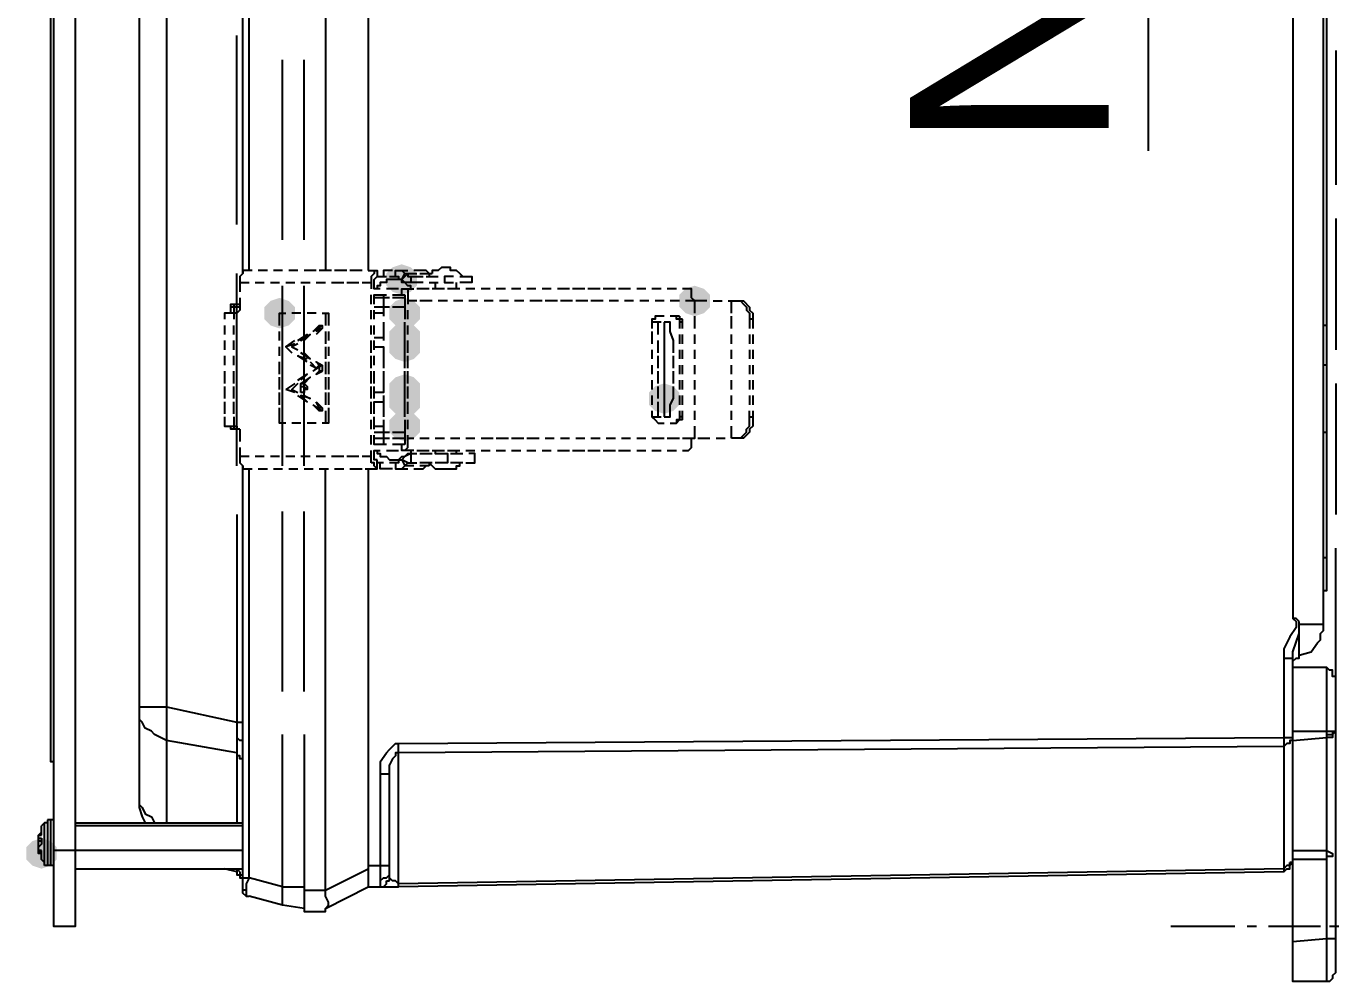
# Model space of a CAD drawing. Header units: feet. Extents: x -159 to 1687, y -48 to 1556.
# Drawn here: x 1214.61 to 1222.53, y 1059.46 to 1065.19 of the extents above; entities that cross this region are included whole.
import ezdxf

# ---------------------------------------------------------------- set-up
doc = ezdxf.new("R2010")
doc.units = ezdxf.units.FT
doc.header["$MEASUREMENT"] = 0
for name, color, linetype in [('G-ANNO-TEXT', 1, 'Continuous'), ('PDF8_LP_OBJ-Hidden', 7, 'Continuous'), ('PDF8_LP_OBJ-Misc', 7, 'Continuous')]:
    doc.layers.add(name, color=color, linetype=linetype)
doc.styles.add('NEI-A', font='arial.ttf')

msp = doc.modelspace()

# ---------------------------------------------------------------- hatches: boundary and pattern name
at = {"layer": 'PDF8_LP_OBJ-Hidden', "transparency": 33554559}
for points in [[(1216.87863, 1063.74947), (1216.93386, 1063.73106), (1216.97067, 1063.69424), (1216.97067, 1063.6206), (1216.93386, 1063.58378), (1216.87863, 1063.56537), (1216.8234, 1063.58378), (1216.78658, 1063.6206), (1216.78658, 1063.69424), (1216.8234, 1063.73106)], [(1218.64593, 1063.6206), (1218.70116, 1063.60219), (1218.73798, 1063.56537), (1218.73798, 1063.49173), (1218.70116, 1063.45492), (1218.64593, 1063.43651), (1218.5907, 1063.45492), (1218.55389, 1063.49173), (1218.55389, 1063.56537), (1218.5907, 1063.60219)], [(1216.14225, 1063.54696), (1216.19748, 1063.52855), (1216.2343, 1063.49173), (1216.2343, 1063.4181), (1216.19748, 1063.38128), (1216.14225, 1063.36287), (1216.08702, 1063.38128), (1216.0502, 1063.4181), (1216.0502, 1063.49173), (1216.08702, 1063.52855)], [(1216.89704, 1063.54696), (1216.95227, 1063.52855), (1216.98908, 1063.49173), (1216.98908, 1063.4181), (1216.95227, 1063.38128), (1216.89704, 1063.36287), (1216.84181, 1063.38128), (1216.80499, 1063.4181), (1216.80499, 1063.49173), (1216.84181, 1063.52855)], [(1216.89704, 1063.39969), (1216.95227, 1063.38128), (1216.98908, 1063.34446), (1216.98908, 1063.27082), (1216.95227, 1063.234), (1216.89704, 1063.21559), (1216.84181, 1063.234), (1216.80499, 1063.27082), (1216.80499, 1063.34446), (1216.84181, 1063.38128)], [(1216.89704, 1063.34446), (1216.95227, 1063.32605), (1216.98908, 1063.28923), (1216.98908, 1063.21559), (1216.95227, 1063.17877), (1216.89704, 1063.16036), (1216.84181, 1063.17877), (1216.80499, 1063.21559), (1216.80499, 1063.28923), (1216.84181, 1063.32605)], [(1216.89704, 1063.08673), (1216.95227, 1063.06832), (1216.98908, 1063.0315), (1216.98908, 1062.95786), (1216.95227, 1062.92104), (1216.89704, 1062.90263), (1216.84181, 1062.92104), (1216.80499, 1062.95786), (1216.80499, 1063.0315), (1216.84181, 1063.06832)], [(1216.89704, 1063.01309), (1216.95227, 1062.99468), (1216.98908, 1062.95786), (1216.98908, 1062.88422), (1216.95227, 1062.8474), (1216.89704, 1062.82899), (1216.84181, 1062.8474), (1216.80499, 1062.88422), (1216.80499, 1062.95786), (1216.84181, 1062.99468)], [(1218.46184, 1063.0315), (1218.51707, 1063.01309), (1218.55389, 1062.97627), (1218.55389, 1062.90263), (1218.51707, 1062.86581), (1218.46184, 1062.8474), (1218.40661, 1062.86581), (1218.36979, 1062.90263), (1218.36979, 1062.97627), (1218.40661, 1063.01309)], [(1216.89704, 1062.86581), (1216.95227, 1062.8474), (1216.98908, 1062.81059), (1216.98908, 1062.73695), (1216.95227, 1062.70013), (1216.89704, 1062.68172), (1216.84181, 1062.70013), (1216.80499, 1062.73695), (1216.80499, 1062.81059), (1216.84181, 1062.8474)]]:
    msp.add_hatch(color=256, dxfattribs=at).paths.add_polyline_path(points)
at = {"layer": 'PDF8_LP_OBJ-Misc', "transparency": 33554559}
msp.add_hatch(color=256, dxfattribs=at).paths.add_polyline_path([(1214.70632, 1060.28849), (1214.76154, 1060.27008), (1214.79836, 1060.23327), (1214.79836, 1060.15963), (1214.76154, 1060.12281), (1214.70632, 1060.1044), (1214.65109, 1060.12281), (1214.61427, 1060.15963), (1214.61427, 1060.23327), (1214.65109, 1060.27008)])

# ---------------------------------------------------------------- linework, layer by layer
at = {"layer": 'PDF8_LP_OBJ-Hidden', "lineweight": 25}
for p, q in [((1216.89704, 1063.56537), (1216.89704, 1063.4181)), ((1218.71957, 1063.52855), (1218.5907, 1063.52855)), ((1218.46184, 1063.39969), (1218.46184, 1062.82899)), ((1218.55389, 1063.43651), (1218.55389, 1063.36287)), ((1218.57229, 1063.36287), (1218.57229, 1063.4181)), ((1216.89704, 1062.81059), (1216.89704, 1062.66331)), ((1216.69453, 1062.55285), (1216.69453, 1062.62649)), ((1216.93386, 1062.62649), (1216.93386, 1062.55285))]:
    msp.add_line(p, q, dxfattribs=at)
for points in [[(1215.97657, 1063.71265), (1215.92134, 1063.71265), (1215.92134, 1063.69424), (1215.90293, 1063.67583), (1215.90293, 1063.58378)], [(1216.06861, 1063.71265), (1216.01338, 1063.71265)], [(1216.16066, 1063.71265), (1216.10543, 1063.71265)], [(1216.25271, 1063.71265), (1216.19748, 1063.71265)], [(1216.36316, 1063.71265), (1216.28953, 1063.71265)], [(1216.45521, 1063.71265), (1216.38157, 1063.71265)], [(1216.54726, 1063.71265), (1216.47362, 1063.71265)], [(1216.6393, 1063.71265), (1216.56567, 1063.71265)], [(1216.67612, 1063.71265), (1216.73135, 1063.71265), (1216.73135, 1063.67583), (1216.78658, 1063.67583)], [(1216.71294, 1063.71265), (1216.71294, 1063.69424), (1216.69453, 1063.67583), (1216.69453, 1063.60219)], [(1216.8234, 1063.71265), (1216.76817, 1063.71265), (1216.76817, 1063.67583)], [(1216.84181, 1063.67583), (1216.84181, 1063.71265), (1216.91545, 1063.71265)], [(1216.87863, 1063.71265), (1216.89704, 1063.69424), (1216.97067, 1063.69424)], [(1216.87863, 1063.65742), (1216.89704, 1063.69424)], [(1216.89704, 1063.63901), (1216.87863, 1063.65742), (1216.91545, 1063.69424), (1216.91545, 1063.67583), (1217.00749, 1063.67583)], [(1217.04431, 1063.69424), (1217.0259, 1063.71265), (1216.95227, 1063.71265)], [(1216.98908, 1063.69424), (1217.06272, 1063.69424)], [(1217.04431, 1063.69424), (1217.04431, 1063.67583)], [(1217.24682, 1063.67583), (1217.22841, 1063.69424), (1217.21, 1063.71265), (1217.17318, 1063.71265), (1217.17318, 1063.73106), (1217.11795, 1063.73106), (1217.09954, 1063.71265), (1217.06272, 1063.71265), (1217.06272, 1063.69424)], [(1215.90293, 1063.63901), (1215.95816, 1063.63901)], [(1215.99497, 1063.63901), (1216.0502, 1063.63901)], [(1216.08702, 1063.63901), (1216.14225, 1063.63901)], [(1216.17907, 1063.63901), (1216.2343, 1063.63901)], [(1216.27112, 1063.63901), (1216.32634, 1063.63901)], [(1216.36316, 1063.63901), (1216.41839, 1063.63901)], [(1216.45521, 1063.63901), (1216.52885, 1063.63901)], [(1216.54726, 1063.63901), (1216.6209, 1063.63901)], [(1216.6393, 1063.63901), (1216.69453, 1063.63901)], [(1216.74976, 1063.60219), (1216.71294, 1063.60219), (1216.71294, 1063.65742), (1216.73135, 1063.67583)], [(1217.00749, 1063.63901), (1216.87863, 1063.63901), (1216.87863, 1063.65742), (1216.78658, 1063.65742), (1216.78658, 1063.63901), (1216.74976, 1063.63901), (1216.74976, 1063.6206), (1216.73135, 1063.6206), (1216.73135, 1063.60219)], [(1216.86022, 1063.60219), (1216.78658, 1063.60219)], [(1216.80499, 1063.67583), (1216.86022, 1063.67583), (1216.86022, 1063.65742)], [(1216.87863, 1063.56537), (1216.87863, 1063.60219), (1216.95227, 1063.60219)], [(1216.93386, 1063.60219), (1216.93386, 1063.6206), (1216.91545, 1063.6206), (1216.89704, 1063.63901)], [(1216.91545, 1063.60219), (1216.91545, 1063.51014)], [(1216.93386, 1063.67583), (1216.93386, 1063.63901)], [(1217.04431, 1063.60219), (1216.97067, 1063.60219)], [(1217.0259, 1063.67583), (1217.09954, 1063.67583)], [(1217.04431, 1063.63901), (1217.09954, 1063.63901)], [(1217.13636, 1063.60219), (1217.06272, 1063.60219)], [(1217.08113, 1063.63901), (1217.08113, 1063.60219)], [(1217.19159, 1063.67583), (1217.13636, 1063.67583), (1217.13636, 1063.63901), (1217.19159, 1063.63901)], [(1217.22841, 1063.60219), (1217.15477, 1063.60219)], [(1217.21, 1063.60219), (1217.21, 1063.63901)], [(1217.22841, 1063.67583), (1217.30204, 1063.67583), (1217.30204, 1063.63901), (1217.22841, 1063.63901)], [(1217.32045, 1063.60219), (1217.26523, 1063.60219)], [(1217.4125, 1063.60219), (1217.35727, 1063.60219)], [(1217.50455, 1063.60219), (1217.44932, 1063.60219)], [(1217.59659, 1063.60219), (1217.54137, 1063.60219)], [(1217.68864, 1063.60219), (1217.63341, 1063.60219)], [(1217.78069, 1063.60219), (1217.72546, 1063.60219)], [(1217.89115, 1063.60219), (1217.81751, 1063.60219)], [(1217.98319, 1063.60219), (1217.90956, 1063.60219)], [(1218.07524, 1063.60219), (1218.0016, 1063.60219)], [(1218.16729, 1063.60219), (1218.09365, 1063.60219)], [(1218.25933, 1063.60219), (1218.1857, 1063.60219)], [(1218.35138, 1063.60219), (1218.29615, 1063.60219)], [(1218.44343, 1063.60219), (1218.3882, 1063.60219)], [(1218.53548, 1063.60219), (1218.48025, 1063.60219)], [(1218.64593, 1063.52855), (1218.62752, 1063.54696), (1218.62752, 1063.60219), (1218.57229, 1063.60219)], [(1215.90293, 1063.54696), (1215.90293, 1063.47332), (1215.88452, 1063.45492), (1215.81088, 1063.45492), (1215.81088, 1063.4181)], [(1216.69453, 1063.51014), (1216.69453, 1063.56537)], [(1216.71294, 1063.51014), (1216.71294, 1063.56537), (1216.78658, 1063.56537)], [(1216.80499, 1063.54696), (1216.71294, 1063.54696)], [(1216.76817, 1063.56537), (1216.76817, 1063.43651)], [(1216.8234, 1063.56537), (1216.89704, 1063.56537)], [(1216.89704, 1063.54696), (1216.8234, 1063.54696)], [(1216.97067, 1063.52855), (1216.91545, 1063.52855)], [(1217.06272, 1063.52855), (1216.98908, 1063.52855)], [(1217.15477, 1063.52855), (1217.09954, 1063.52855)], [(1217.24682, 1063.52855), (1217.19159, 1063.52855)], [(1217.33886, 1063.52855), (1217.28363, 1063.52855)], [(1217.43091, 1063.52855), (1217.37568, 1063.52855)], [(1217.52296, 1063.52855), (1217.46773, 1063.52855)], [(1217.615, 1063.52855), (1217.55978, 1063.52855)], [(1217.72546, 1063.52855), (1217.65182, 1063.52855)], [(1217.81751, 1063.52855), (1217.74387, 1063.52855)], [(1217.90956, 1063.52855), (1217.83592, 1063.52855)], [(1218.0016, 1063.52855), (1217.92796, 1063.52855)], [(1218.09365, 1063.52855), (1218.02001, 1063.52855)], [(1218.1857, 1063.52855), (1218.13047, 1063.52855)], [(1218.27774, 1063.52855), (1218.22252, 1063.52855)], [(1218.36979, 1063.52855), (1218.31456, 1063.52855)], [(1218.46184, 1063.52855), (1218.40661, 1063.52855)], [(1218.55389, 1063.52855), (1218.49866, 1063.52855)], [(1218.64593, 1063.45492), (1218.64593, 1063.52855)], [(1218.75639, 1063.52855), (1218.81162, 1063.52855)], [(1218.84844, 1063.52855), (1218.94048, 1063.52855), (1218.9773, 1063.49173), (1218.9773, 1063.47332), (1218.99571, 1063.45492), (1218.99571, 1063.36287)], [(1218.86685, 1063.45492), (1218.86685, 1063.52855)], [(1218.92207, 1063.52855), (1218.94048, 1063.51014), (1218.95889, 1063.49173), (1218.95889, 1063.47332), (1218.9773, 1063.45492), (1218.9773, 1063.36287)], [(1215.8477, 1063.45492), (1215.8477, 1063.51014), (1215.90293, 1063.51014)], [(1215.90293, 1063.49173), (1215.8477, 1063.49173)], [(1215.86611, 1063.51014), (1215.86611, 1063.4181)], [(1216.14225, 1063.38128), (1216.14225, 1063.45492), (1216.17907, 1063.45492)], [(1216.27112, 1063.45492), (1216.21589, 1063.45492)], [(1216.36316, 1063.45492), (1216.30794, 1063.45492)], [(1216.39998, 1063.45492), (1216.4368, 1063.45492), (1216.4368, 1063.38128)], [(1216.41839, 1063.45492), (1216.41839, 1063.38128)], [(1216.69453, 1063.4181), (1216.69453, 1063.47332)], [(1216.80499, 1063.49173), (1216.71294, 1063.49173)], [(1216.71294, 1063.4181), (1216.71294, 1063.47332)], [(1216.76817, 1063.45492), (1216.71294, 1063.45492)], [(1216.89704, 1063.49173), (1216.8234, 1063.49173)], [(1216.91545, 1063.4181), (1216.91545, 1063.47332)], [(1215.81088, 1063.38128), (1215.81088, 1063.32605)], [(1215.86611, 1063.32605), (1215.86611, 1063.38128)], [(1216.34475, 1063.34446), (1216.39998, 1063.38128), (1216.39998, 1063.36287), (1216.36316, 1063.32605)], [(1216.34475, 1063.34446), (1216.38157, 1063.38128), (1216.38157, 1063.36287)], [(1216.38157, 1063.38128), (1216.39998, 1063.38128)], [(1216.69453, 1063.32605), (1216.69453, 1063.38128)], [(1216.71294, 1063.32605), (1216.71294, 1063.38128)], [(1216.76817, 1063.39969), (1216.76817, 1063.28923)], [(1216.89704, 1063.12355), (1216.89704, 1063.39969)], [(1216.91545, 1063.32605), (1216.91545, 1063.38128)], [(1218.46184, 1063.43651), (1218.40661, 1063.43651), (1218.40661, 1063.4181), (1218.3882, 1063.4181), (1218.3882, 1063.36287)], [(1218.44343, 1063.39969), (1218.3882, 1063.39969)], [(1218.42502, 1063.32605), (1218.42502, 1063.39969)], [(1218.51707, 1063.21559), (1218.51707, 1063.28923), (1218.49866, 1063.34446), (1218.49866, 1063.39969), (1218.46184, 1063.39969)], [(1218.55389, 1063.43651), (1218.49866, 1063.43651)], [(1218.57229, 1063.4181), (1218.53548, 1063.4181), (1218.53548, 1063.43651)], [(1218.57229, 1063.39969), (1218.55389, 1063.39969)], [(1218.64593, 1063.36287), (1218.64593, 1063.43651)], [(1218.86685, 1063.36287), (1218.86685, 1063.43651)], [(1218.99571, 1063.4181), (1218.9773, 1063.4181)], [(1215.81088, 1063.28923), (1215.81088, 1063.234)], [(1215.86611, 1063.234), (1215.86611, 1063.28923)], [(1216.14225, 1063.28923), (1216.14225, 1063.34446)], [(1216.17907, 1063.25241), (1216.2343, 1063.28923)], [(1216.25271, 1063.28923), (1216.30794, 1063.32605), (1216.27112, 1063.28923), (1216.32634, 1063.32605), (1216.28953, 1063.28923)], [(1216.41839, 1063.34446), (1216.41839, 1063.27082)], [(1216.4368, 1063.34446), (1216.4368, 1063.28923)], [(1216.69453, 1063.21559), (1216.69453, 1063.28923)], [(1216.71294, 1063.30764), (1216.76817, 1063.30764)], [(1216.71294, 1063.234), (1216.71294, 1063.28923)], [(1216.91545, 1063.21559), (1216.91545, 1063.28923)], [(1218.3882, 1063.34446), (1218.3882, 1063.27082)], [(1218.42502, 1063.21559), (1218.42502, 1063.28923)], [(1218.55389, 1063.32605), (1218.55389, 1063.27082)], [(1218.57229, 1063.27082), (1218.57229, 1063.32605)], [(1218.64593, 1063.27082), (1218.64593, 1063.32605)], [(1218.86685, 1063.27082), (1218.86685, 1063.32605)], [(1218.9773, 1063.32605), (1218.9773, 1063.27082)], [(1218.99571, 1063.32605), (1218.99571, 1063.27082)], [(1216.14225, 1063.19718), (1216.14225, 1063.25241)], [(1216.2343, 1063.27082), (1216.17907, 1063.25241), (1216.21589, 1063.21559)], [(1216.25271, 1063.27082), (1216.21589, 1063.25241), (1216.25271, 1063.234)], [(1216.28953, 1063.21559), (1216.32634, 1063.17877), (1216.27112, 1063.21559)], [(1216.41839, 1063.25241), (1216.41839, 1063.17877)], [(1216.4368, 1063.25241), (1216.4368, 1063.19718)], [(1216.71294, 1063.25241), (1216.76817, 1063.25241), (1216.76817, 1063.12355)], [(1218.3882, 1063.234), (1218.3882, 1063.17877)], [(1218.55389, 1063.234), (1218.55389, 1063.17877)], [(1218.57229, 1063.17877), (1218.57229, 1063.234)], [(1218.64593, 1063.17877), (1218.64593, 1063.234)], [(1218.86685, 1063.17877), (1218.86685, 1063.234)], [(1218.9773, 1063.234), (1218.9773, 1063.17877)], [(1218.99571, 1063.234), (1218.99571, 1063.17877)], [(1215.81088, 1063.19718), (1215.81088, 1063.14195)], [(1215.86611, 1063.14195), (1215.86611, 1063.19718)], [(1216.14225, 1063.08673), (1216.14225, 1063.16036)], [(1216.30794, 1063.16036), (1216.25271, 1063.19718), (1216.30794, 1063.17877)], [(1216.38157, 1063.14195), (1216.36316, 1063.16036), (1216.39998, 1063.14195), (1216.36316, 1063.12355), (1216.32634, 1063.14195)], [(1216.32634, 1063.16036), (1216.36316, 1063.12355)], [(1216.34475, 1063.10514), (1216.39998, 1063.14195), (1216.39998, 1063.10514)], [(1216.34475, 1063.10514), (1216.38157, 1063.14195), (1216.38157, 1063.10514), (1216.36316, 1063.08673), (1216.39998, 1063.10514), (1216.38157, 1063.10514)], [(1216.38157, 1063.14195), (1216.36316, 1063.12355)], [(1216.38157, 1063.14195), (1216.39998, 1063.14195)], [(1216.41839, 1063.16036), (1216.41839, 1063.08673)], [(1216.4368, 1063.16036), (1216.4368, 1063.08673)], [(1216.69453, 1063.12355), (1216.69453, 1063.19718)], [(1216.71294, 1063.14195), (1216.71294, 1063.19718)], [(1216.91545, 1063.12355), (1216.91545, 1063.19718)], [(1218.3882, 1063.14195), (1218.3882, 1063.08673)], [(1218.42502, 1063.12355), (1218.42502, 1063.19718)], [(1218.51707, 1063.12355), (1218.51707, 1063.19718)], [(1218.55389, 1063.14195), (1218.55389, 1063.08673)], [(1218.57229, 1063.08673), (1218.57229, 1063.14195)], [(1218.64593, 1063.08673), (1218.64593, 1063.14195)], [(1218.86685, 1063.08673), (1218.86685, 1063.14195)], [(1218.9773, 1063.14195), (1218.9773, 1063.08673)], [(1218.99571, 1063.14195), (1218.99571, 1063.08673)], [(1215.81088, 1063.10514), (1215.81088, 1063.0315)], [(1215.86611, 1063.0315), (1215.86611, 1063.10514)], [(1216.14225, 1062.99468), (1216.14225, 1063.06832)], [(1216.25271, 1063.04991), (1216.30794, 1063.08673), (1216.27112, 1063.04991)], [(1216.28953, 1063.0315), (1216.32634, 1063.06832), (1216.27112, 1063.0315)], [(1216.41839, 1063.06832), (1216.41839, 1062.99468)], [(1216.4368, 1063.06832), (1216.4368, 1062.99468)], [(1216.69453, 1063.0315), (1216.69453, 1063.10514)], [(1216.76817, 1063.10514), (1216.76817, 1062.97627), (1216.71294, 1062.97627)], [(1216.71294, 1063.0315), (1216.71294, 1063.10514)], [(1216.89704, 1062.82899), (1216.89704, 1063.10514)], [(1216.91545, 1063.0315), (1216.91545, 1063.10514)], [(1218.3882, 1063.04991), (1218.3882, 1062.99468)], [(1218.42502, 1063.0315), (1218.42502, 1063.10514)], [(1218.51707, 1063.0315), (1218.51707, 1063.10514)], [(1218.55389, 1063.04991), (1218.55389, 1062.99468)], [(1218.57229, 1062.99468), (1218.57229, 1063.04991)], [(1218.64593, 1062.99468), (1218.64593, 1063.04991)], [(1218.86685, 1062.99468), (1218.86685, 1063.04991)], [(1218.9773, 1063.04991), (1218.9773, 1062.99468)], [(1218.99571, 1063.04991), (1218.99571, 1062.99468)], [(1215.81088, 1063.01309), (1215.81088, 1062.93945)], [(1215.86611, 1062.93945), (1215.86611, 1063.01309)], [(1216.14225, 1062.90263), (1216.14225, 1062.97627)], [(1216.2343, 1063.0315), (1216.17907, 1062.99468)], [(1216.2343, 1062.97627), (1216.17907, 1062.99468)], [(1216.25271, 1063.0315), (1216.21589, 1062.99468), (1216.25271, 1062.97627)], [(1216.27112, 1062.97627), (1216.27112, 1063.0315), (1216.28953, 1063.0315), (1216.30794, 1063.01309), (1216.30794, 1062.99468)], [(1216.27112, 1063.01309), (1216.28953, 1063.01309), (1216.30794, 1062.99468), (1216.28953, 1062.99468), (1216.28953, 1062.97627), (1216.27112, 1062.97627)], [(1216.41839, 1062.97627), (1216.41839, 1062.90263)], [(1216.4368, 1062.97627), (1216.4368, 1062.90263)], [(1216.69453, 1062.93945), (1216.69453, 1063.01309)], [(1216.71294, 1062.93945), (1216.71294, 1063.01309)], [(1216.91545, 1062.93945), (1216.91545, 1063.01309)], [(1218.42502, 1062.93945), (1218.42502, 1063.01309)], [(1218.46184, 1062.82899), (1218.49866, 1062.82899), (1218.49866, 1062.90263), (1218.51707, 1062.93945), (1218.51707, 1063.01309)], [(1215.81088, 1062.92104), (1215.81088, 1062.8474)], [(1215.86611, 1062.8474), (1215.86611, 1062.92104)], [(1216.28953, 1062.95786), (1216.32634, 1062.93945), (1216.27112, 1062.95786), (1216.30794, 1062.92104), (1216.25271, 1062.95786)], [(1216.38157, 1062.88422), (1216.38157, 1062.86581), (1216.34475, 1062.90263)], [(1216.39998, 1062.88422), (1216.39998, 1062.86581), (1216.34475, 1062.90263)], [(1216.69453, 1062.8474), (1216.69453, 1062.92104)], [(1216.71294, 1062.8474), (1216.71294, 1062.92104), (1216.76817, 1062.92104)], [(1216.76817, 1062.95786), (1216.76817, 1062.82899)], [(1216.91545, 1062.8474), (1216.91545, 1062.92104)], [(1218.3882, 1062.95786), (1218.3882, 1062.90263)], [(1218.42502, 1062.82899), (1218.42502, 1062.92104)], [(1218.55389, 1062.95786), (1218.55389, 1062.90263)], [(1218.57229, 1062.90263), (1218.57229, 1062.95786)], [(1218.64593, 1062.90263), (1218.64593, 1062.95786)], [(1218.86685, 1062.90263), (1218.86685, 1062.95786)], [(1218.9773, 1062.95786), (1218.9773, 1062.90263)], [(1218.99571, 1062.95786), (1218.99571, 1062.90263)], [(1215.81088, 1062.82899), (1215.81088, 1062.77377), (1215.88452, 1062.77377), (1215.88452, 1062.75536)], [(1215.86611, 1062.82899), (1215.86611, 1062.75536)], [(1216.17907, 1062.79218), (1216.14225, 1062.79218), (1216.14225, 1062.88422)], [(1216.39998, 1062.86581), (1216.38157, 1062.86581)], [(1216.4368, 1062.88422), (1216.4368, 1062.79218), (1216.39998, 1062.79218)], [(1216.41839, 1062.86581), (1216.41839, 1062.79218)], [(1216.69453, 1062.75536), (1216.69453, 1062.81059)], [(1216.71294, 1062.75536), (1216.71294, 1062.82899)], [(1216.76817, 1062.81059), (1216.76817, 1062.66331)], [(1216.91545, 1062.75536), (1216.91545, 1062.81059)], [(1218.3882, 1062.86581), (1218.3882, 1062.82899), (1218.40661, 1062.81059), (1218.42502, 1062.79218), (1218.46184, 1062.79218)], [(1218.3882, 1062.82899), (1218.44343, 1062.82899)], [(1218.49866, 1062.79218), (1218.53548, 1062.79218), (1218.55389, 1062.81059)], [(1218.57229, 1062.81059), (1218.53548, 1062.81059), (1218.53548, 1062.79218)], [(1218.55389, 1062.86581), (1218.55389, 1062.81059)], [(1218.57229, 1062.82899), (1218.55389, 1062.82899)], [(1218.57229, 1062.81059), (1218.57229, 1062.86581)], [(1218.64593, 1062.81059), (1218.64593, 1062.86581)], [(1218.86685, 1062.81059), (1218.86685, 1062.86581)], [(1218.99571, 1062.86581), (1218.99571, 1062.77377), (1218.9773, 1062.75536), (1218.9773, 1062.73695), (1218.94048, 1062.70013), (1218.86685, 1062.70013)], [(1218.92207, 1062.70013), (1218.94048, 1062.71854), (1218.95889, 1062.73695), (1218.95889, 1062.75536), (1218.9773, 1062.77377), (1218.9773, 1062.86581)], [(1218.9773, 1062.82899), (1218.99571, 1062.82899)], [(1215.90293, 1062.75536), (1215.8477, 1062.75536), (1215.8477, 1062.77377)], [(1215.90293, 1062.75536), (1215.90293, 1062.68172)], [(1216.27112, 1062.79218), (1216.21589, 1062.79218)], [(1216.36316, 1062.79218), (1216.30794, 1062.79218)], [(1216.71294, 1062.77377), (1216.76817, 1062.77377)], [(1216.71294, 1062.73695), (1216.80499, 1062.73695)], [(1216.8234, 1062.73695), (1216.89704, 1062.73695)], [(1218.57229, 1062.70013), (1218.64593, 1062.70013), (1218.64593, 1062.77377)], [(1218.86685, 1062.70013), (1218.86685, 1062.77377)], [(1216.69453, 1062.66331), (1216.69453, 1062.71854)], [(1216.78658, 1062.66331), (1216.71294, 1062.66331), (1216.71294, 1062.71854)], [(1216.71294, 1062.70013), (1216.80499, 1062.70013)], [(1216.8234, 1062.70013), (1216.89704, 1062.70013)], [(1216.89704, 1062.66331), (1216.8234, 1062.66331)], [(1216.95227, 1062.62649), (1216.87863, 1062.62649), (1216.87863, 1062.66331)], [(1216.89704, 1062.62649), (1216.91545, 1062.6449), (1216.91545, 1062.71854)], [(1216.91545, 1062.70013), (1216.95227, 1062.70013)], [(1216.98908, 1062.70013), (1217.04431, 1062.70013)], [(1217.08113, 1062.70013), (1217.13636, 1062.70013)], [(1217.17318, 1062.70013), (1217.22841, 1062.70013)], [(1217.26523, 1062.70013), (1217.32045, 1062.70013)], [(1217.35727, 1062.70013), (1217.43091, 1062.70013)], [(1217.44932, 1062.70013), (1217.52296, 1062.70013)], [(1217.54137, 1062.70013), (1217.615, 1062.70013)], [(1217.63341, 1062.70013), (1217.70705, 1062.70013)], [(1217.74387, 1062.70013), (1217.7991, 1062.70013)], [(1217.83592, 1062.70013), (1217.89115, 1062.70013)], [(1217.92796, 1062.70013), (1217.98319, 1062.70013)], [(1218.02001, 1062.70013), (1218.07524, 1062.70013)], [(1218.11206, 1062.70013), (1218.16729, 1062.70013)], [(1218.20411, 1062.70013), (1218.25933, 1062.70013)], [(1218.29615, 1062.70013), (1218.35138, 1062.70013)], [(1218.3882, 1062.70013), (1218.46184, 1062.70013)], [(1218.48025, 1062.70013), (1218.55389, 1062.70013)], [(1218.57229, 1062.62649), (1218.60911, 1062.62649), (1218.62752, 1062.6449), (1218.62752, 1062.70013)], [(1218.66434, 1062.70013), (1218.73798, 1062.70013)], [(1218.7748, 1062.70013), (1218.83003, 1062.70013)], [(1215.90293, 1062.6449), (1215.90293, 1062.55285), (1215.92134, 1062.53444), (1215.92134, 1062.51603), (1215.97657, 1062.51603)], [(1215.95816, 1062.58967), (1215.90293, 1062.58967)], [(1216.0502, 1062.58967), (1215.99497, 1062.58967)], [(1216.14225, 1062.58967), (1216.08702, 1062.58967)], [(1216.2343, 1062.58967), (1216.17907, 1062.58967)], [(1216.32634, 1062.58967), (1216.27112, 1062.58967)], [(1216.41839, 1062.58967), (1216.36316, 1062.58967)], [(1216.52885, 1062.58967), (1216.45521, 1062.58967)], [(1216.6209, 1062.58967), (1216.54726, 1062.58967)], [(1216.69453, 1062.58967), (1216.6393, 1062.58967)], [(1216.73135, 1062.57126), (1216.71294, 1062.57126), (1216.71294, 1062.62649), (1216.74976, 1062.62649)], [(1216.73135, 1062.62649), (1216.73135, 1062.60808), (1216.74976, 1062.60808), (1216.74976, 1062.58967), (1216.78658, 1062.58967), (1216.80499, 1062.57126), (1216.87863, 1062.57126)], [(1216.78658, 1062.62649), (1216.86022, 1062.62649)], [(1216.86022, 1062.57126), (1216.87863, 1062.58967), (1216.89704, 1062.58967), (1216.91545, 1062.60808), (1216.97067, 1062.60808)], [(1216.93386, 1062.60808), (1216.89704, 1062.58967), (1216.87863, 1062.57126)], [(1216.97067, 1062.62649), (1217.04431, 1062.62649)], [(1216.98908, 1062.60808), (1217.06272, 1062.60808)], [(1217.06272, 1062.62649), (1217.13636, 1062.62649)], [(1217.08113, 1062.62649), (1217.08113, 1062.60808), (1217.15477, 1062.60808), (1217.15477, 1062.55285), (1217.08113, 1062.55285)], [(1217.15477, 1062.62649), (1217.22841, 1062.62649)], [(1217.17318, 1062.60808), (1217.24682, 1062.60808)], [(1217.21, 1062.60808), (1217.21, 1062.62649)], [(1217.26523, 1062.62649), (1217.32045, 1062.62649)], [(1217.26523, 1062.55285), (1217.32045, 1062.55285), (1217.32045, 1062.60808), (1217.28363, 1062.60808)], [(1217.35727, 1062.62649), (1217.4125, 1062.62649)], [(1217.44932, 1062.62649), (1217.50455, 1062.62649)], [(1217.54137, 1062.62649), (1217.59659, 1062.62649)], [(1217.63341, 1062.62649), (1217.68864, 1062.62649)], [(1217.72546, 1062.62649), (1217.78069, 1062.62649)], [(1217.81751, 1062.62649), (1217.89115, 1062.62649)], [(1217.90956, 1062.62649), (1217.98319, 1062.62649)], [(1218.0016, 1062.62649), (1218.07524, 1062.62649)], [(1218.09365, 1062.62649), (1218.16729, 1062.62649)], [(1218.1857, 1062.62649), (1218.25933, 1062.62649)], [(1218.29615, 1062.62649), (1218.35138, 1062.62649)], [(1218.3882, 1062.62649), (1218.44343, 1062.62649)], [(1218.48025, 1062.62649), (1218.53548, 1062.62649)], [(1216.01338, 1062.51603), (1216.06861, 1062.51603)], [(1216.10543, 1062.51603), (1216.16066, 1062.51603)], [(1216.19748, 1062.51603), (1216.25271, 1062.51603)], [(1216.28953, 1062.51603), (1216.34475, 1062.51603)], [(1216.38157, 1062.51603), (1216.4368, 1062.51603)], [(1216.47362, 1062.51603), (1216.52885, 1062.51603)], [(1216.56567, 1062.51603), (1216.6393, 1062.51603)], [(1216.65771, 1062.51603), (1216.73135, 1062.51603), (1216.71294, 1062.53444), (1216.71294, 1062.55285), (1216.69453, 1062.55285)], [(1216.73135, 1062.51603), (1216.73135, 1062.57126)], [(1216.76817, 1062.55285), (1216.73135, 1062.55285)], [(1216.8234, 1062.51603), (1216.74976, 1062.51603), (1216.74976, 1062.55285)], [(1216.86022, 1062.57126), (1216.86022, 1062.55285), (1216.80499, 1062.55285)], [(1216.84181, 1062.55285), (1216.84181, 1062.51603), (1216.91545, 1062.51603)], [(1216.95227, 1062.53444), (1216.89704, 1062.53444), (1216.91545, 1062.55285), (1216.87863, 1062.57126), (1216.89704, 1062.53444), (1216.87863, 1062.51603)], [(1216.91545, 1062.55285), (1216.97067, 1062.55285)], [(1216.95227, 1062.51603), (1217.00749, 1062.51603), (1217.0259, 1062.53444)], [(1217.06272, 1062.55285), (1216.98908, 1062.55285)], [(1217.04431, 1062.53444), (1216.98908, 1062.53444)], [(1217.04431, 1062.55285), (1217.04431, 1062.53444)], [(1217.04431, 1062.55285), (1217.06272, 1062.53444), (1217.08113, 1062.51603), (1217.21, 1062.51603), (1217.21, 1062.53444), (1217.22841, 1062.53444), (1217.22841, 1062.55285)], [(1217.24682, 1062.55285), (1217.17318, 1062.55285)]]:
    msp.add_lwpolyline(points, dxfattribs=at)
for points in [[(1216.36316, 1063.34446), (1216.38157, 1063.36287), (1216.39998, 1063.36287)], [(1216.36316, 1062.92104), (1216.39998, 1062.88422), (1216.38157, 1062.88422)]]:
    msp.add_lwpolyline(points, close=True, dxfattribs=at)
at = {"layer": 'PDF8_LP_OBJ-Misc', "lineweight": 25}
for p, q in [((1215.4611, 1073.91147), (1215.4611, 1060.38054)), ((1215.88452, 1062.23989), (1215.88452, 1060.38054)), ((1216.16066, 1059.88349), (1216.16066, 1060.91441)), ((1216.74976, 1060.74873), (1216.74976, 1059.99394)), ((1216.80499, 1060.03076), (1216.80499, 1060.73032)), ((1214.70632, 1060.3069), (1214.70632, 1060.36213)), ((1214.70632, 1060.15963), (1214.70632, 1060.21486)), ((1214.77995, 1060.12281), (1214.72472, 1060.12281))]:
    msp.add_line(p, q, dxfattribs=at)
for points in [[(1218.99571, 1074.88717), (1214.96405, 1074.88717), (1214.94564, 1074.86876), (1214.92723, 1074.85035), (1214.90882, 1074.83194), (1214.90882, 1059.75462), (1214.77995, 1059.75462), (1214.77995, 1074.88717), (1214.79836, 1074.90558), (1214.79836, 1074.9424), (1214.83518, 1074.97922), (1214.872, 1074.99762), (1218.99571, 1074.99762), (1218.99571, 1074.88717)], [(1215.29542, 1073.83783), (1215.29542, 1060.47259), (1215.31383, 1060.41736), (1215.33224, 1060.38054)], [(1222.291, 1061.39306), (1222.36464, 1061.41147), (1222.40145, 1061.4667), (1222.41986, 1061.48511), (1222.41986, 1061.52193), (1222.43827, 1061.54033), (1222.43827, 1072.71486)], [(1222.25418, 1072.64122), (1222.25418, 1061.61397)], [(1215.92134, 1063.69424), (1215.92134, 1070.57936)], [(1215.95816, 1063.71265), (1215.95816, 1070.54254)], [(1216.41839, 1070.54254), (1216.41839, 1063.71265)], [(1216.67612, 1070.54254), (1216.67612, 1063.71265)], [(1222.43827, 1067.17362), (1222.45668, 1067.17362), (1222.45668, 1061.77966), (1222.43827, 1061.77966)], [(1214.77995, 1060.74873), (1214.76154, 1060.74873), (1214.76154, 1066.78702), (1214.77995, 1066.78702)], [(1215.88452, 1063.98879), (1215.88452, 1065.13017)], [(1222.51191, 1065.03813), (1222.51191, 1064.22811)], [(1216.16066, 1063.89674), (1216.16066, 1064.9829)], [(1216.28953, 1063.89674), (1216.28953, 1064.9829)], [(1222.51191, 1064.02561), (1222.51191, 1063.234)], [(1215.88452, 1062.53444), (1215.88452, 1063.69424)], [(1216.16066, 1062.53444), (1216.16066, 1063.6206)], [(1216.28953, 1062.53444), (1216.28953, 1063.6206)], [(1222.45668, 1063.38128), (1222.43827, 1063.38128)], [(1222.45668, 1063.14195), (1222.43827, 1063.14195)], [(1222.51191, 1063.0315), (1222.51191, 1062.23989)], [(1222.43827, 1062.73695), (1222.45668, 1062.73695)], [(1215.93975, 1059.93871), (1215.92134, 1059.95712), (1215.92134, 1062.53444)], [(1216.16066, 1059.99394), (1215.95816, 1060.04917), (1215.95816, 1062.51603)], [(1216.28953, 1060.91441), (1216.28953, 1059.84667), (1216.41839, 1059.84667), (1216.41839, 1059.86508), (1216.4368, 1059.88349), (1216.4368, 1059.9019), (1216.41839, 1059.93871), (1216.41839, 1062.51603)], [(1216.67612, 1062.51603), (1216.67612, 1059.99394), (1216.86022, 1059.99394), (1216.86022, 1060.85919)], [(1216.16066, 1061.17215), (1216.16066, 1062.2583)], [(1216.28953, 1061.17215), (1216.28953, 1062.2583)], [(1222.4935, 1059.46007), (1222.51191, 1059.47848), (1222.51191, 1062.03739)], [(1222.43827, 1061.98216), (1222.45668, 1061.98216)], [(1222.291, 1061.59556), (1222.27259, 1061.61397), (1222.25418, 1061.61397), (1222.27259, 1061.59556), (1222.27259, 1061.55874), (1222.23577, 1061.50352), (1222.19895, 1061.42988)], [(1222.25418, 1061.35624), (1222.27259, 1061.37465), (1222.291, 1061.37465), (1222.291, 1061.59556)], [(1222.43827, 1061.57715), (1222.291, 1061.57715)], [(1222.25418, 1061.41147), (1222.291, 1061.52193)], [(1222.19895, 1061.42988), (1222.19895, 1060.08599), (1222.21736, 1060.1044), (1222.23577, 1060.1044), (1222.23577, 1060.14122)], [(1222.4935, 1059.46007), (1222.4935, 1059.44166), (1222.47509, 1059.42325), (1222.25418, 1059.42325), (1222.25418, 1061.41147)], [(1222.19895, 1061.37465), (1222.25418, 1061.37465)], [(1222.25418, 1061.31942), (1222.45668, 1061.31942)], [(1222.51191, 1061.26419), (1222.4935, 1061.26419), (1222.4935, 1061.30101), (1222.47509, 1061.30101), (1222.45668, 1061.31942), (1222.45668, 1059.42325)], [(1215.29542, 1061.0801), (1215.4611, 1061.0801)], [(1215.4611, 1061.0801), (1215.88452, 1060.98805)], [(1215.4611, 1060.8776), (1215.38746, 1060.91441), (1215.36905, 1060.93282), (1215.33224, 1060.95123), (1215.31383, 1060.98805), (1215.29542, 1061.00646)], [(1215.88452, 1060.98805), (1215.92134, 1060.98805)], [(1222.25418, 1060.93282), (1222.51191, 1060.93282)], [(1222.4935, 1060.93282), (1222.4935, 1060.896), (1222.45668, 1060.896)], [(1222.45668, 1060.91441), (1222.4935, 1060.91441)], [(1222.51191, 1060.93282), (1222.4935, 1060.91441)], [(1215.88452, 1060.80396), (1215.4611, 1060.8776)], [(1215.92134, 1060.8776), (1215.90293, 1060.8776), (1215.88452, 1060.896)], [(1216.74976, 1060.74873), (1216.78658, 1060.80396), (1216.80499, 1060.82237), (1216.84181, 1060.85919), (1216.86022, 1060.85919), (1222.19895, 1060.896), (1222.25418, 1060.896)], [(1222.25418, 1060.8776), (1222.23577, 1060.8776), (1222.23577, 1060.85919), (1222.21736, 1060.85919), (1222.19895, 1060.84078), (1216.86022, 1060.80396), (1216.84181, 1060.80396), (1216.84181, 1060.78555), (1216.8234, 1060.76714), (1216.80499, 1060.73032)], [(1222.25418, 1060.8776), (1222.45668, 1060.896)], [(1215.92134, 1060.76714), (1215.90293, 1060.76714), (1215.90293, 1060.78555), (1215.88452, 1060.78555)], [(1216.80499, 1060.67509), (1216.74976, 1060.67509)], [(1215.29542, 1060.491), (1215.31383, 1060.47259), (1215.33224, 1060.43577), (1215.36905, 1060.41736), (1215.38746, 1060.38054)], [(1214.74313, 1060.38054), (1214.72472, 1060.38054), (1214.70632, 1060.36213)], [(1214.72472, 1060.12281), (1214.72472, 1060.38054)], [(1214.74313, 1060.39895), (1214.74313, 1060.12281)], [(1214.77995, 1060.39895), (1214.74313, 1060.39895)], [(1214.76154, 1060.12281), (1214.76154, 1060.39895)], [(1214.90882, 1060.38054), (1215.92134, 1060.38054)], [(1215.92134, 1060.36213), (1214.90882, 1060.36213)], [(1214.70632, 1060.32531), (1214.68791, 1060.3069), (1214.70632, 1060.3069)], [(1214.70632, 1060.19645), (1214.68791, 1060.19645), (1214.68791, 1060.3069)], [(1214.68791, 1060.28849), (1214.70632, 1060.28849)], [(1214.70632, 1060.28849), (1214.70632, 1060.25168), (1214.68791, 1060.23327)], [(1214.70632, 1060.27008), (1214.68791, 1060.27008)], [(1214.70632, 1060.21486), (1214.68791, 1060.21486)], [(1214.68791, 1060.21486), (1214.70632, 1060.19645)], [(1215.92134, 1060.21486), (1214.77995, 1060.21486)], [(1222.25418, 1060.21486), (1222.45668, 1060.21486), (1222.4935, 1060.19645), (1222.4935, 1060.17804), (1222.45668, 1060.17804)], [(1214.72472, 1060.14122), (1214.70632, 1060.15963)], [(1216.67612, 1060.12281), (1216.80499, 1060.12281)], [(1222.23577, 1060.12281), (1222.21736, 1060.12281), (1222.19895, 1060.1044), (1216.86022, 1060.01235), (1216.84181, 1060.03076), (1216.8234, 1060.03076), (1216.80499, 1060.04917)], [(1222.25418, 1060.14122), (1222.23577, 1060.14122)], [(1222.23577, 1060.12281), (1222.25418, 1060.14122)], [(1222.45668, 1060.15963), (1222.25418, 1060.15963)], [(1214.90882, 1060.1044), (1215.92134, 1060.1044)], [(1215.88452, 1060.08599), (1215.81088, 1060.1044)], [(1215.90293, 1060.08599), (1215.88452, 1060.1044), (1215.88452, 1060.06758), (1215.92134, 1060.06758)], [(1215.90293, 1060.08599), (1215.90293, 1060.04917), (1215.95816, 1060.04917), (1215.93975, 1060.01235), (1215.93975, 1059.93871), (1215.95816, 1059.93871)], [(1216.28953, 1059.97553), (1216.41839, 1059.97553), (1216.67612, 1060.1044)], [(1216.74976, 1060.03076), (1216.76817, 1060.04917), (1216.78658, 1060.04917), (1216.80499, 1060.06758)], [(1222.19895, 1060.08599), (1216.86022, 1059.99394)], [(1215.93975, 1059.97553), (1215.92134, 1059.97553)], [(1216.16066, 1059.99394), (1216.28953, 1059.99394)], [(1216.41839, 1059.86508), (1216.67612, 1059.99394)], [(1216.76817, 1059.99394), (1216.78658, 1060.01235), (1216.78658, 1060.03076)], [(1216.78658, 1060.03076), (1216.80499, 1060.03076)], [(1216.16066, 1059.88349), (1215.95816, 1059.93871)], [(1216.28953, 1059.86508), (1216.16066, 1059.88349)], [(1221.9044, 1059.75462), (1221.5178, 1059.75462)], [(1222.03327, 1059.75462), (1221.97804, 1059.75462)], [(1222.41986, 1059.75462), (1222.1069, 1059.75462)], [(1222.53032, 1059.75462), (1222.47509, 1059.75462)], [(1222.51191, 1059.68098), (1222.45668, 1059.68098), (1222.25418, 1059.66257)]]:
    msp.add_lwpolyline(points, dxfattribs=at)

# ---------------------------------------------------------------- texts
at = {"layer": 'G-ANNO-TEXT', "linetype": 'Continuous', "insert": (1220.72398, 1067.50665), "char_height": 1.2, "attachment_point": 5, "rotation": 90, "style": 'NEI-A', "bg_fill": 3, "box_fill_scale": 1.5, "bg_fill_color": 256, "bg_fill_transparency": 0}
msp.add_mtext_dynamic_manual_height_columns('{\\LNCU (1)}', width=7.3675604, gutter_width=0.1026, heights=[0], dxfattribs=at)

doc.saveas('drawing.dxf')
